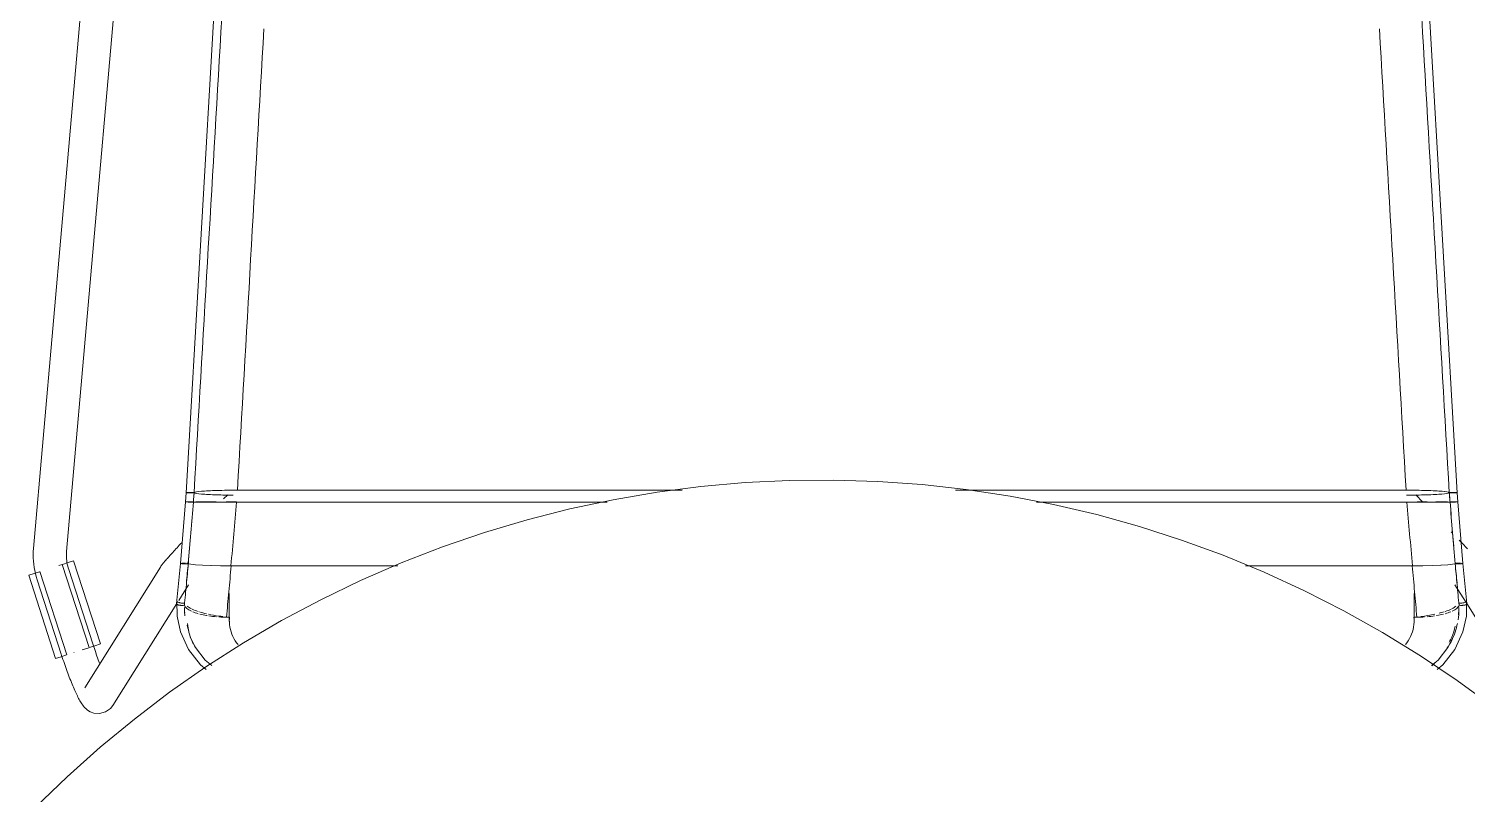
# Model space of a CAD drawing. Header units: millimetres. Extents: x 155927 to 326028, y -36033 to 97293.
# Drawn here: x 166790 to 167309, y 32157 to 32433 of the extents above; entities that cross this region are included whole.
import ezdxf

# ---------------------------------------------------------------- set-up
doc = ezdxf.new("R2010")
doc.units = ezdxf.units.MM
doc.header["$MEASUREMENT"] = 0
doc.layers.add('I-FURN', color=8, linetype='CONTINUOUS', lineweight=9)

msp = doc.modelspace()

# ---------------------------------------------------------------- linework, layer by layer
at = {"layer": 'I-FURN'}
for p, q in [((166830.76, 32688.58), (166791.81, 32245.26)), ((166803.77, 32244.21), (166841.06, 32668.71)), ((166866.24, 32597.29), (166846.96, 32265.38)), ((167286.48, 32597.29), (167305.77, 32265.38)), ((167064.68, 32269.8), (167048.7, 32269.01)), ((167080.68, 32269.95), (167064.68, 32269.8)), ((167096.67, 32269.45), (167080.68, 32269.95)), ((166846.69, 32262.02), (166846.95, 32265.38)), ((166847.02, 32265.41), (166846.96, 32265.38)), ((166846.96, 32265.38), (166847.03, 32265.35)), ((166847.21, 32265.43), (166847.02, 32265.41)), ((166847.03, 32265.35), (166847.22, 32265.33)), ((166847.5, 32265.46), (166847.21, 32265.43)), ((166847.22, 32265.33), (166847.51, 32265.3)), ((166847.88, 32265.48), (166847.5, 32265.46)), ((166847.51, 32265.3), (166847.89, 32265.29)), ((166848.34, 32265.49), (166847.88, 32265.48)), ((166847.89, 32265.29), (166848.34, 32265.27)), ((166848.83, 32265.49), (166848.34, 32265.49)), ((166848.34, 32265.27), (166848.83, 32265.27)), ((166849.32, 32265.49), (166848.83, 32265.49)), ((166848.83, 32265.27), (166849.33, 32265.27)), ((166849.79, 32265.48), (166849.32, 32265.49)), ((166849.33, 32265.27), (166849.8, 32265.28)), ((166850.68, 32265.69), (166849.79, 32265.48)), ((166849.8, 32265.28), (166850.7, 32265.07)), ((166852.43, 32265.88), (166850.68, 32265.69)), ((166850.7, 32265.07), (166852.45, 32264.88)), ((166854.93, 32266.05), (166852.43, 32265.88)), ((166852.45, 32264.88), (166854.95, 32264.72)), ((166858.06, 32266.17), (166854.93, 32266.05)), ((166854.95, 32264.72), (166858.07, 32264.59)), ((166861.63, 32266.25), (166858.06, 32266.17)), ((166858.07, 32264.59), (166861.62, 32264.51)), ((166861.92, 32264.63), (166860.45, 32263.1)), ((166861.62, 32264.51), (166863.87, 32264.49)), ((166865.41, 32266.27), (166861.63, 32266.25)), ((167025.98, 32266.27), (166865.41, 32266.27)), ((166865.41, 32266.27), (167025.98, 32266.27)), ((167016.9, 32265.53), (167001.13, 32262.83)), ((167032.77, 32267.59), (167016.9, 32265.53)), ((167048.7, 32269.01), (167032.77, 32267.59)), ((167112.63, 32268.32), (167096.67, 32269.45)), ((167128.53, 32266.55), (167112.63, 32268.32)), ((167287.31, 32266.27), (167124.72, 32266.27)), ((167124.72, 32266.27), (167287.31, 32266.27)), ((167144.35, 32264.15), (167128.53, 32266.55)), ((167291.1, 32266.25), (167287.31, 32266.27)), ((167287.42, 32264.49), (167291.11, 32264.51)), ((167293.37, 32261.96), (167290.8, 32264.63)), ((167294.66, 32266.17), (167291.1, 32266.25)), ((167291.11, 32264.51), (167294.66, 32264.59)), ((167297.79, 32266.05), (167294.66, 32266.17)), ((167294.66, 32264.59), (167297.78, 32264.72)), ((167297.78, 32264.72), (167300.27, 32264.88)), ((167300.29, 32265.88), (167297.79, 32266.05)), ((167300.27, 32264.88), (167302.02, 32265.07)), ((167302.04, 32265.69), (167300.29, 32265.88)), ((167302.02, 32265.07), (167302.93, 32265.28)), ((167302.93, 32265.48), (167302.04, 32265.69)), ((167303.4, 32265.49), (167302.93, 32265.48)), ((167302.93, 32265.28), (167303.39, 32265.27)), ((167303.39, 32265.27), (167303.89, 32265.27)), ((167303.9, 32265.49), (167303.4, 32265.49)), ((167303.89, 32265.27), (167304.38, 32265.27)), ((167304.39, 32265.49), (167303.9, 32265.49)), ((167304.38, 32265.27), (167304.83, 32265.29)), ((167304.84, 32265.48), (167304.39, 32265.49)), ((167304.83, 32265.29), (167305.22, 32265.3)), ((167305.22, 32265.46), (167304.84, 32265.48)), ((167305.51, 32265.43), (167305.22, 32265.46)), ((167305.22, 32265.3), (167305.51, 32265.33)), ((167305.7, 32265.41), (167305.51, 32265.43)), ((167305.51, 32265.33), (167305.7, 32265.35)), ((167305.77, 32265.38), (167305.7, 32265.41)), ((167305.7, 32265.35), (167305.77, 32265.38)), ((167306.04, 32262.02), (167305.77, 32265.38)), ((166846.68, 32262.02), (166844.86, 32239.82)), ((166846.75, 32262.02), (166846.68, 32262.02)), ((166846.68, 32262.02), (166846.75, 32262.02)), ((166846.75, 32262.02), (166846.69, 32262.02)), ((166846.69, 32262.02), (166846.75, 32262.02)), ((166847.23, 32262.02), (166846.94, 32262.02)), ((166846.94, 32262.02), (166847.23, 32262.02)), ((166847.62, 32262.03), (166847.23, 32262.03)), ((166847.61, 32262.01), (166847.23, 32262.02)), ((166847.23, 32262.02), (166847.61, 32262.01)), ((166847.24, 32262.03), (166847.62, 32262.03)), ((166848.07, 32262.01), (166847.61, 32262.01)), ((166847.61, 32262.01), (166848.06, 32262.01)), ((166847.62, 32262.03), (166848.07, 32262.03)), ((166848.07, 32262.03), (166847.62, 32262.03)), ((166848.06, 32262.01), (166848.55, 32262.01)), ((166848.07, 32262.03), (166848.56, 32262.03)), ((166848.56, 32262.03), (166848.07, 32262.03)), ((166848.56, 32262.01), (166848.07, 32262.01)), ((166848.55, 32262.01), (166849.05, 32262.01)), ((166848.56, 32262.03), (166849.06, 32262.03)), ((166849.06, 32262.03), (166848.56, 32262.03)), ((166849.05, 32262.01), (166848.56, 32262.01)), ((166849.52, 32262.01), (166849.05, 32262.01)), ((166849.05, 32262.01), (166849.52, 32262.01)), ((166849.06, 32262.03), (166849.53, 32262.03)), ((166849.53, 32262.03), (166849.06, 32262.03)), ((166850.41, 32262), (166849.52, 32262.01)), ((166849.52, 32262.01), (166850.41, 32262)), ((166852.15, 32261.99), (166850.41, 32262)), ((166850.41, 32262), (166852.15, 32261.99)), ((166852.17, 32262.06), (166850.42, 32262.04)), ((166850.43, 32262.04), (166852.18, 32262.06)), ((166852.15, 32261.99), (166854.66, 32261.97)), ((166854.66, 32261.97), (166852.16, 32261.99)), ((166854.67, 32262.07), (166852.17, 32262.06)), ((166852.18, 32262.06), (166854.68, 32262.07)), ((166857.79, 32261.97), (166854.66, 32261.97)), ((166854.66, 32261.97), (166857.79, 32261.97)), ((166857.8, 32262.08), (166854.67, 32262.07)), ((166854.68, 32262.07), (166857.8, 32262.08)), ((166861.36, 32261.96), (166857.79, 32261.97)), ((166857.79, 32261.97), (166861.36, 32261.96)), ((166865.13, 32262.09), (166861.35, 32262.08)), ((166861.36, 32262.08), (166865.13, 32262.09)), ((166865.15, 32261.96), (166861.36, 32261.96)), ((166861.36, 32261.96), (166865.15, 32261.96)), ((166998.89, 32261.96), (166865.15, 32261.96)), ((166865.15, 32261.96), (166998.89, 32261.96)), ((166985.48, 32259.51), (166969.98, 32255.56)), ((167001.13, 32262.83), (166985.48, 32259.51)), ((167160.06, 32261.12), (167144.35, 32264.15)), ((167287.58, 32261.96), (167153.94, 32261.96)), ((167153.94, 32261.96), (167287.58, 32261.96)), ((167175.63, 32257.46), (167160.06, 32261.12)), ((167291.36, 32261.96), (167287.58, 32261.96)), ((167287.58, 32261.96), (167291.37, 32261.96)), ((167291.37, 32262.08), (167294.92, 32262.08)), ((167294.93, 32262.08), (167291.37, 32262.08)), ((167294.93, 32261.97), (167291.37, 32261.96)), ((167291.37, 32261.96), (167294.93, 32261.97)), ((167298.06, 32261.97), (167294.93, 32261.97)), ((167294.93, 32261.97), (167298.07, 32261.97)), ((167298.05, 32262.07), (167300.55, 32262.06)), ((167300.55, 32262.06), (167298.05, 32262.07)), ((167300.57, 32261.99), (167298.06, 32261.97)), ((167298.07, 32261.97), (167300.57, 32261.99)), ((167300.55, 32262.06), (167302.3, 32262.04)), ((167302.3, 32262.04), (167300.55, 32262.06)), ((167302.31, 32262), (167300.57, 32261.99)), ((167300.57, 32261.99), (167302.32, 32262)), ((167303.2, 32262.01), (167302.31, 32262)), ((167302.32, 32262), (167303.2, 32262.01)), ((167303.2, 32262.03), (167303.67, 32262.03)), ((167303.67, 32262.03), (167303.2, 32262.03)), ((167303.67, 32262.01), (167303.2, 32262.01)), ((167303.2, 32262.01), (167303.68, 32262.01)), ((167303.67, 32262.03), (167304.16, 32262.03)), ((167304.17, 32262.03), (167303.67, 32262.03)), ((167304.17, 32262.01), (167303.67, 32262.01)), ((167303.68, 32262.01), (167304.17, 32262.01)), ((167304.16, 32262.03), (167304.65, 32262.03)), ((167304.66, 32262.03), (167304.17, 32262.03)), ((167304.66, 32262.01), (167304.17, 32262.01)), ((167304.17, 32262.01), (167304.66, 32262.01)), ((167304.65, 32262.03), (167305.1, 32262.03)), ((167305.11, 32262.03), (167304.66, 32262.03)), ((167305.11, 32262.01), (167304.66, 32262.01)), ((167304.66, 32262.01), (167305.11, 32262.01)), ((167305.1, 32262.03), (167305.49, 32262.03)), ((167305.49, 32262.03), (167305.11, 32262.03)), ((167305.49, 32262.02), (167305.11, 32262.01)), ((167305.11, 32262.01), (167305.5, 32262.02)), ((167305.49, 32262.03), (167305.78, 32262.03)), ((167305.79, 32262.03), (167305.49, 32262.03)), ((167305.79, 32262.02), (167305.49, 32262.02)), ((167305.5, 32262.02), (167305.79, 32262.02)), ((167305.78, 32262.03), (167305.97, 32262.02)), ((167305.98, 32262.02), (167305.79, 32262.03)), ((167305.97, 32262.02), (167305.79, 32262.02)), ((167305.79, 32262.02), (167305.98, 32262.02)), ((167305.97, 32262.02), (167306.04, 32262.02)), ((167306.04, 32262.02), (167305.97, 32262.02)), ((167305.98, 32262.02), (167306.04, 32262.02)), ((167306.04, 32262.02), (167305.98, 32262.02)), ((167306.04, 32262.02), (167307.87, 32239.82)), ((166969.98, 32255.56), (166954.64, 32251)), ((167191.05, 32253.18), (167175.63, 32257.46)), ((166954.64, 32251), (166939.5, 32245.83)), ((167206.28, 32248.28), (167191.05, 32253.18)), ((167304.14, 32250.78), (167303.66, 32251.28)), ((166791.73, 32244.12), (166791.7, 32242.98)), ((166791.81, 32245.26), (166791.73, 32244.12)), ((166803.72, 32243.52), (166803.76, 32244.18)), ((166803.76, 32244.18), (166803.76, 32244.21)), ((166841.72, 32243.43), (166842.07, 32243.82)), ((166842.07, 32243.82), (166842.44, 32244.23)), ((166842.44, 32244.23), (166842.82, 32244.64)), ((166842.82, 32244.64), (166843.21, 32245.06)), ((166843.21, 32245.06), (166843.62, 32245.5)), ((166843.62, 32245.5), (166844.03, 32245.94)), ((166844.03, 32245.94), (166844.45, 32246.4)), ((166844.45, 32246.4), (166844.88, 32246.86)), ((166844.88, 32246.86), (166845.32, 32247.33)), ((166939.5, 32245.83), (166924.58, 32240.06)), ((167221.31, 32242.79), (167206.28, 32248.28)), ((167306.95, 32247.81), (167306.5, 32248.29)), ((167307.4, 32247.33), (167306.95, 32247.81)), ((167307.84, 32246.86), (167307.4, 32247.33)), ((167308.27, 32246.4), (167307.84, 32246.86)), ((167308.7, 32245.94), (167308.27, 32246.4)), ((167309.11, 32245.5), (167308.7, 32245.94)), ((167309.51, 32245.06), (167309.11, 32245.5)), ((166791.7, 32242.98), (166791.72, 32241.83)), ((166791.72, 32241.83), (166791.78, 32240.69)), ((166791.78, 32240.69), (166791.88, 32239.56)), ((166791.88, 32239.56), (166792.03, 32238.42)), ((166792.03, 32238.42), (166792.23, 32237.3)), ((166800.95, 32239.08), (166802.11, 32239.45)), ((166802.21, 32239.48), (166811.9, 32209.48)), ((166802.33, 32239.52), (166804.3, 32240.16)), ((166803.7, 32242.85), (166803.72, 32243.52)), ((166803.71, 32242.19), (166803.7, 32242.85)), ((166803.75, 32241.53), (166803.71, 32242.19)), ((166803.81, 32240.87), (166803.75, 32241.53)), ((166803.9, 32240.22), (166803.81, 32240.87)), ((166804.01, 32239.56), (166803.9, 32240.22)), ((166804.15, 32238.92), (166804.01, 32239.56)), ((166804.32, 32238.28), (166804.15, 32238.92)), ((166804.3, 32240.16), (166806.25, 32240.79)), ((166815.94, 32210.78), (166806.25, 32240.79)), ((166837.61, 32238.55), (166810.3, 32194.97)), ((166837.61, 32238.55), (166837.82, 32238.88)), ((166837.82, 32238.88), (166838, 32239.13)), ((166838, 32239.13), (166838.18, 32239.36)), ((166838.18, 32239.36), (166838.35, 32239.59)), ((166838.35, 32239.59), (166838.53, 32239.81)), ((166838.53, 32239.81), (166838.72, 32240.04)), ((166838.72, 32240.04), (166838.92, 32240.28)), ((166838.92, 32240.28), (166839.14, 32240.53)), ((166839.14, 32240.53), (166839.37, 32240.8)), ((166839.37, 32240.8), (166839.61, 32241.08)), ((166839.61, 32241.08), (166839.87, 32241.37)), ((166839.87, 32241.37), (166840.14, 32241.68)), ((166840.14, 32241.68), (166840.43, 32242)), ((166840.43, 32242), (166840.73, 32242.34)), ((166840.73, 32242.34), (166841.04, 32242.69)), ((166841.04, 32242.69), (166841.37, 32243.06)), ((166841.37, 32243.06), (166841.72, 32243.43)), ((166844.85, 32239.82), (166843.43, 32225.33)), ((166844.92, 32239.85), (166844.85, 32239.82)), ((166844.85, 32239.82), (166844.92, 32239.79)), ((166844.86, 32239.82), (166844.92, 32239.85)), ((166844.93, 32239.79), (166844.86, 32239.82)), ((166845.11, 32239.87), (166844.92, 32239.85)), ((166844.92, 32239.85), (166845.11, 32239.87)), ((166844.92, 32239.79), (166845.11, 32239.77)), ((166845.4, 32239.89), (166845.11, 32239.87)), ((166845.11, 32239.87), (166845.4, 32239.89)), ((166845.11, 32239.77), (166845.41, 32239.75)), ((166845.41, 32239.75), (166845.12, 32239.77)), ((166845.78, 32239.91), (166845.4, 32239.89)), ((166845.4, 32239.89), (166845.78, 32239.91)), ((166845.41, 32239.75), (166845.79, 32239.73)), ((166845.8, 32239.73), (166845.41, 32239.75)), ((166846.23, 32239.92), (166845.78, 32239.91)), ((166845.78, 32239.91), (166846.23, 32239.92)), ((166845.79, 32239.73), (166846.24, 32239.72)), ((166846.25, 32239.72), (166845.8, 32239.73)), ((166846.72, 32239.92), (166846.23, 32239.92)), ((166846.23, 32239.92), (166846.73, 32239.92)), ((166846.24, 32239.72), (166846.74, 32239.72)), ((166846.74, 32239.72), (166846.25, 32239.72)), ((166846.74, 32239.72), (166847.23, 32239.72)), ((166847.24, 32239.72), (166846.74, 32239.72)), ((166847.69, 32239.91), (166847.22, 32239.92)), ((166847.22, 32239.92), (166847.69, 32239.91)), ((166847.23, 32239.72), (166847.7, 32239.73)), ((166847.71, 32239.73), (166847.24, 32239.72)), ((166847.7, 32239.73), (166848.6, 32239.53)), ((166848.59, 32239.54), (166847.71, 32239.73)), ((166850.31, 32239.36), (166848.59, 32239.53)), ((166848.6, 32239.53), (166850.33, 32239.36)), ((166852.77, 32239.21), (166850.33, 32239.36)), ((166850.33, 32239.36), (166852.81, 32239.21)), ((166855.84, 32239.09), (166852.81, 32239.21)), ((166852.81, 32239.21), (166855.91, 32239.09)), ((166859.35, 32239.02), (166855.91, 32239.09)), ((166855.91, 32239.09), (166859.34, 32239.02)), ((166859.44, 32239.02), (166863.2, 32238.99)), ((166863.08, 32238.99), (166859.44, 32239.02)), ((166863.2, 32238.99), (166923.32, 32238.99)), ((166923.32, 32238.99), (166863.2, 32238.99)), ((166924.58, 32240.06), (166909.9, 32233.69)), ((167236.1, 32236.69), (167221.31, 32242.79)), ((167229.4, 32238.99), (167289.52, 32238.99)), ((167289.52, 32238.99), (167229.4, 32238.99)), ((167289.52, 32238.99), (167293.28, 32239.02)), ((167293.28, 32239.02), (167289.64, 32238.99)), ((167296.82, 32239.09), (167293.38, 32239.02)), ((167293.38, 32239.02), (167296.82, 32239.09)), ((167296.82, 32239.09), (167299.91, 32239.21)), ((167299.96, 32239.21), (167296.88, 32239.09)), ((167299.91, 32239.21), (167302.39, 32239.36)), ((167302.4, 32239.36), (167299.96, 32239.21)), ((167302.39, 32239.36), (167304.13, 32239.53)), ((167304.13, 32239.53), (167302.41, 32239.36)), ((167305.02, 32239.73), (167304.13, 32239.54)), ((167304.13, 32239.53), (167305.02, 32239.73)), ((167305.02, 32239.73), (167305.49, 32239.72)), ((167305.49, 32239.72), (167305.02, 32239.73)), ((167305.5, 32239.92), (167305.03, 32239.91)), ((167305.03, 32239.91), (167305.5, 32239.92)), ((167305.49, 32239.72), (167305.99, 32239.72)), ((167305.98, 32239.72), (167305.49, 32239.72)), ((167306, 32239.92), (167305.5, 32239.92)), ((167305.5, 32239.92), (167306, 32239.92)), ((167306.47, 32239.72), (167305.98, 32239.72)), ((167305.99, 32239.72), (167306.48, 32239.72)), ((167306.49, 32239.92), (167306, 32239.92)), ((167306, 32239.92), (167306.49, 32239.92)), ((167306.93, 32239.73), (167306.47, 32239.72)), ((167306.48, 32239.72), (167306.93, 32239.73)), ((167306.94, 32239.91), (167306.49, 32239.92)), ((167306.49, 32239.92), (167306.94, 32239.91)), ((167306.93, 32239.73), (167307.32, 32239.75)), ((167307.31, 32239.75), (167306.93, 32239.73)), ((167307.61, 32239.77), (167307.31, 32239.75)), ((167307.32, 32239.89), (167307.62, 32239.87)), ((167307.32, 32239.75), (167307.61, 32239.77)), ((167307.62, 32239.87), (167307.33, 32239.89)), ((167307.61, 32239.77), (167307.8, 32239.79)), ((167307.81, 32239.85), (167307.62, 32239.87)), ((167307.62, 32239.87), (167307.8, 32239.85)), ((167307.8, 32239.85), (167307.87, 32239.82)), ((167307.87, 32239.82), (167307.8, 32239.79)), ((167307.8, 32239.79), (167307.87, 32239.82)), ((167307.87, 32239.82), (167307.81, 32239.85)), ((167307.87, 32239.82), (167309.29, 32225.33)), ((166790.1, 32235.57), (166792.05, 32236.2)), ((166799.79, 32205.57), (166790.1, 32235.57)), ((166792.05, 32236.2), (166794.02, 32236.84)), ((166792.23, 32237.3), (166792.47, 32236.18)), ((166792.47, 32236.18), (166792.75, 32235.08)), ((166792.75, 32235.08), (166793.08, 32233.98)), ((166793.08, 32233.98), (166793.1, 32233.93)), ((166793.1, 32233.93), (166801.81, 32207.12)), ((166803.83, 32206.87), (166794.14, 32236.88)), ((166804.51, 32237.64), (166804.32, 32238.28)), ((166813.22, 32210.83), (166804.51, 32237.64)), ((166909.9, 32233.69), (166895.49, 32226.74)), ((167250.64, 32230.01), (167236.1, 32236.69)), ((166844.22, 32226.51), (166847.77, 32232.18)), ((166862.5, 32228.95), (166862.5, 32219.2)), ((167264.89, 32222.75), (167250.64, 32230.01)), ((167290.23, 32219.2), (167290.23, 32228.95)), ((167304.95, 32232.18), (167308.99, 32225.74)), ((166820.47, 32188.6), (166843.5, 32225.36)), ((166843.64, 32220.76), (166843.55, 32226.22)), ((166895.49, 32226.74), (166881.37, 32219.22)), ((167309.08, 32220.76), (167309.17, 32226.22)), ((167309.22, 32225.36), (167332.26, 32188.6)), ((166844.86, 32215.11), (166843.64, 32220.76)), ((166862.55, 32220.44), (166861.51, 32220.44)), ((166881.37, 32219.22), (166867.56, 32211.15)), ((167278.85, 32214.93), (167264.89, 32222.75)), ((167291.22, 32220.44), (167290.17, 32220.44)), ((167307.87, 32215.11), (167309.08, 32220.76)), ((166847.76, 32208.8), (166844.86, 32215.11)), ((166850.33, 32209.51), (166848.42, 32213.2)), ((167292.48, 32206.56), (167278.85, 32214.93)), ((167302.39, 32209.51), (167304.3, 32213.2)), ((167304.97, 32208.8), (167307.87, 32215.11)), ((166806.31, 32207.67), (166806.43, 32207.71)), ((166809.32, 32208.65), (166811.8, 32209.45)), ((166813.99, 32210.15), (166812.02, 32209.52)), ((166813.33, 32210.5), (166813.22, 32210.83)), ((166813.56, 32209.81), (166813.33, 32210.5)), ((166813.79, 32209.12), (166813.56, 32209.81)), ((166814.02, 32208.44), (166813.79, 32209.12)), ((166815.94, 32210.78), (166813.99, 32210.15)), ((166814.25, 32207.76), (166814.02, 32208.44)), ((166814.49, 32207.08), (166814.25, 32207.76)), ((166852.09, 32203.27), (166847.76, 32208.8)), ((166853.83, 32204.94), (166850.33, 32209.51)), ((166867.56, 32211.15), (166854.08, 32202.52)), ((167298.9, 32204.94), (167302.39, 32209.51)), ((167300.63, 32203.27), (167304.97, 32208.8)), ((166801.74, 32206.2), (166799.79, 32205.57)), ((166803.71, 32206.83), (166801.74, 32206.2)), ((166801.96, 32206.67), (166801.81, 32207.12)), ((166802.2, 32205.93), (166801.96, 32206.67)), ((166802.45, 32205.19), (166802.2, 32205.93)), ((166802.7, 32204.46), (166802.45, 32205.19)), ((166802.95, 32203.73), (166802.7, 32204.46)), ((166803.2, 32203.01), (166802.95, 32203.73)), ((166803.46, 32202.29), (166803.2, 32203.01)), ((166803.71, 32201.58), (166803.46, 32202.29)), ((166814.72, 32206.42), (166814.49, 32207.08)), ((166814.96, 32205.76), (166814.72, 32206.42)), ((166815.2, 32205.11), (166814.96, 32205.76)), ((166815.43, 32204.48), (166815.2, 32205.11)), ((166815.66, 32203.85), (166815.43, 32204.48)), ((166854.08, 32202.52), (166840.96, 32193.37)), ((166854.15, 32201.63), (166852.09, 32203.27)), ((166856.17, 32202.97), (166853.83, 32204.94)), ((167305.77, 32197.65), (167292.48, 32206.56)), ((167296.55, 32202.97), (167298.9, 32204.94)), ((167298.58, 32201.63), (167300.63, 32203.27)), ((166803.96, 32200.89), (166803.71, 32201.58)), ((166804.22, 32200.2), (166803.96, 32200.89)), ((166804.47, 32199.52), (166804.22, 32200.2)), ((166804.73, 32198.85), (166804.47, 32199.52)), ((166804.98, 32198.2), (166804.73, 32198.85)), ((166805.23, 32197.56), (166804.98, 32198.2)), ((166805.48, 32196.93), (166805.23, 32197.56)), ((166805.73, 32196.32), (166805.48, 32196.93)), ((167318.69, 32188.21), (167305.77, 32197.65)), ((166805.98, 32195.73), (166805.73, 32196.32)), ((166806.23, 32195.15), (166805.98, 32195.73)), ((166806.47, 32194.59), (166806.23, 32195.15)), ((166806.71, 32194.04), (166806.47, 32194.59)), ((166806.95, 32193.52), (166806.71, 32194.04)), ((166807.18, 32193.01), (166806.95, 32193.52)), ((166807.41, 32192.51), (166807.18, 32193.01)), ((166807.65, 32192.04), (166807.41, 32192.51)), ((166807.87, 32191.58), (166807.65, 32192.04)), ((166840.96, 32193.37), (166828.22, 32183.7)), ((166808.1, 32191.14), (166807.87, 32191.58)), ((166808.33, 32190.72), (166808.1, 32191.14)), ((166808.56, 32190.31), (166808.33, 32190.72)), ((166808.8, 32189.91), (166808.56, 32190.31)), ((166809.04, 32189.52), (166808.8, 32189.91)), ((166809.3, 32189.13), (166809.04, 32189.52)), ((166809.57, 32188.74), (166809.3, 32189.13)), ((166809.89, 32188.34), (166809.57, 32188.74)), ((166810.26, 32187.91), (166809.89, 32188.34)), ((166810.72, 32187.45), (166810.26, 32187.91)), ((166811.35, 32186.93), (166810.72, 32187.45)), ((166812.26, 32186.36), (166811.35, 32186.93)), ((166819.58, 32187.48), (166817.84, 32186.25)), ((166819.58, 32187.48), (166820.47, 32188.6)), ((166813.64, 32185.84), (166812.26, 32186.36)), ((166815.62, 32185.66), (166813.64, 32185.84)), ((166817.84, 32186.25), (166815.62, 32185.66)), ((166828.22, 32183.7), (166815.87, 32173.52)), ((166815.87, 32173.52), (166803.94, 32162.86)), ((166803.94, 32162.86), (166792.45, 32151.73))]:
    msp.add_line(p, q, dxfattribs=at)
for points in [[(166849.79, 32265.48), (166853.01, 32320.88), (166859.45, 32431.65), (166865.89, 32542.24), (166869.11, 32597.48)], [(167302.93, 32265.48), (167299.71, 32320.88), (167293.27, 32431.65), (167286.83, 32542.24), (167283.61, 32597.48)], [(166865.41, 32266.27), (166868.61, 32321.8), (166871.8, 32377.33), (166875, 32432.77)], [(167277.73, 32432.77), (167280.92, 32377.3), (167284.12, 32321.8), (167287.31, 32266.27)], [(166849.8, 32265.28), (166849.2, 32265.26), (166847.7, 32265.27), (166846.95, 32265.34), (166846.95, 32265.38)], [(166849.79, 32265.48), (166849.75, 32264.9), (166849.66, 32263.75), (166849.57, 32262.59), (166849.52, 32262.01)], [(166849.8, 32265.28), (166849.75, 32264.74), (166849.66, 32263.65), (166849.57, 32262.57), (166849.53, 32262.03)], [(167302.93, 32265.48), (167302.98, 32264.9), (167303.07, 32263.75), (167303.16, 32262.59), (167303.2, 32262.01)], [(167302.93, 32265.28), (167302.97, 32264.74), (167303.06, 32263.65), (167303.15, 32262.57), (167303.2, 32262.03)], [(166847.71, 32239.73), (166848.01, 32243.44), (166848.61, 32250.86), (166849.22, 32258.3), (166849.52, 32262.01)], [(167287.58, 32261.96), (167287.92, 32258.13), (167288.27, 32254.29), (167288.61, 32250.47)], [(167305.02, 32239.73), (167304.71, 32243.44), (167304.11, 32250.86), (167303.51, 32258.3), (167303.2, 32262.01)], [(166848.9, 32254.47), (166848.94, 32254.89), (166848.97, 32255.3), (166849, 32255.71)], [(166847.69, 32239.91), (166848, 32243.56), (166848.3, 32247.21), (166848.6, 32250.86)], [(167288.61, 32250.47), (167288.95, 32246.64), (167289.3, 32242.81), (167289.64, 32238.99)], [(166847.7, 32239.73), (166847.47, 32237.2), (166846.99, 32232.17), (166846.51, 32227.22), (166846.27, 32224.77)], [(166847.69, 32239.91), (166847.46, 32237.54), (166847.22, 32235.18), (166846.99, 32232.83)], [(166863.2, 32238.99), (166862.9, 32235.86), (166862.31, 32229.61), (166861.76, 32223.47), (166861.51, 32220.44)], [(167289.52, 32238.99), (167289.83, 32235.86), (167290.42, 32229.61), (167290.96, 32223.47), (167291.22, 32220.44)], [(167305.02, 32239.73), (167305.26, 32237.2), (167305.74, 32232.17), (167306.22, 32227.22), (167306.46, 32224.77)], [(167305.05, 32239.73), (167305.28, 32237.42), (167305.51, 32235.1), (167305.74, 32232.83)], [(166843.62, 32226.08), (166843.66, 32226.03), (166843.78, 32225.94), (166844.08, 32225.81), (166844.46, 32225.69), (166844.92, 32225.59), (166845.41, 32225.53), (166845.91, 32225.5), (166846.22, 32225.5), (166846.37, 32225.51)], [(166848.82, 32222.61), (166848.12, 32222.93), (166846.98, 32223.63), (166846.41, 32224.38), (166846.27, 32224.77)], [(166846.31, 32223.94), (166846.32, 32223.29), (166846.36, 32222.64), (166846.42, 32222)], [(166846.43, 32220.89), (166846.36, 32221.67), (166846.35, 32222.45), (166846.35, 32223.24)], [(166847.28, 32224.42), (166847.69, 32224.1), (166848.21, 32223.77), (166848.85, 32223.46)], [(166849.1, 32223.35), (166849.73, 32223.05), (166850.48, 32222.77), (166851.29, 32222.51)], [(167301.45, 32222.5), (167302.26, 32222.77), (167303.07, 32223.05), (167303.63, 32223.35)], [(167303.87, 32223.46), (167304.51, 32223.77), (167304.9, 32224.09), (167305.23, 32224.41)], [(167306.42, 32223.24), (167306.41, 32221.98), (167306.31, 32220.72), (167306.13, 32219.48)], [(167306.23, 32221.26), (167306.34, 32222.15), (167306.35, 32223.05), (167306.35, 32223.95)], [(166851.25, 32221.72), (166850.52, 32221.93), (166849.88, 32222.16), (166849.28, 32222.41)], [(166851.72, 32222.35), (166852.52, 32222.1), (166853.4, 32221.88), (166854.32, 32221.66)], [(166857.79, 32220.61), (166856.88, 32220.68), (166856, 32220.78), (166855.15, 32220.91)], [(166861.51, 32220.44), (166860.55, 32220.45), (166859.62, 32220.48), (166858.71, 32220.54)], [(166862.5, 32218.92), (166862.49, 32219.43), (166862.51, 32219.93), (166862.55, 32220.44)], [(167290.17, 32220.44), (167290.22, 32219.93), (167290.24, 32219.42), (167290.23, 32218.92)], [(167294, 32220.54), (167293.09, 32220.48), (167292.17, 32220.45), (167291.22, 32220.44)], [(167292.63, 32220.67), (167294.41, 32220.88), (167296.07, 32221.17), (167297.75, 32221.51)], [(167297.57, 32220.91), (167296.72, 32220.78), (167295.85, 32220.67), (167294.94, 32220.61)], [(167299.22, 32221.85), (167299.85, 32222.01), (167300.48, 32222.18), (167301.07, 32222.35)], [(167303.46, 32222.41), (167302.87, 32222.16), (167302.21, 32221.92), (167301.47, 32221.72)], [(166847.24, 32217.53), (166847.44, 32216.8), (166847.67, 32216.08), (166847.94, 32215.38)], [(167297.96, 32204.11), (167297.53, 32203.7), (167297.08, 32203.31), (167296.61, 32202.92)]]:
    msp.add_open_spline(points, degree=3, dxfattribs=at)
for points, knots in [([(166846.95, 32265.38), (166846.95, 32265.4), (166847.09, 32265.43), (166847.48, 32265.46), (166847.87, 32265.48), (166848.33, 32265.49), (166848.82, 32265.49), (166849.32, 32265.49), (166849.64, 32265.48), (166849.79, 32265.48)], [-0.498493, -0.498493, -0.498493, -0.498493, -0.375, -0.3125, -0.25, -0.1875, -0.125, -0.0625, 0, 0, 0, 0]), ([(166849.79, 32265.48), (166850.07, 32265.62), (166851.46, 32265.83), (166854.82, 32266.05), (166857.98, 32266.18), (166861.59, 32266.26), (166864.14, 32266.27), (166865.41, 32266.27)], [-1, -1, -1, -1, -0.666667, -0.5, -0.333333, -0.166667, 0, 0, 0, 0]), ([(166863.87, 32264.49), (166861.85, 32264.5), (166858.62, 32264.56), (166854.83, 32264.71), (166851.48, 32264.93), (166850.09, 32265.14), (166849.8, 32265.28)], [-0.9335619, -0.9335619, -0.9335619, -0.9335619, -0.6666667, -0.5, -0.3333333, 0, 0, 0, 0]), ([(167287.31, 32266.27), (167288.59, 32266.27), (167291.14, 32266.26), (167294.74, 32266.18), (167297.91, 32266.05), (167301.27, 32265.83), (167302.66, 32265.62), (167302.93, 32265.48)], [-1, -1, -1, -1, -0.833333, -0.666667, -0.5, -0.333333, 0, 0, 0, 0]), ([(167302.93, 32265.28), (167302.64, 32265.14), (167301.24, 32264.93), (167297.89, 32264.71), (167294.74, 32264.58), (167291.18, 32264.51), (167288.67, 32264.49), (167287.42, 32264.49)], [-1, -1, -1, -1, -0.6666667, -0.5, -0.3333333, -0.1666667, -0.003964, -0.003964, -0.003964, -0.003964]), ([(167302.93, 32265.48), (167303.16, 32265.49), (167303.65, 32265.49), (167304.28, 32265.49), (167304.74, 32265.48), (167305.16, 32265.46), (167305.61, 32265.43), (167305.77, 32265.4), (167305.77, 32265.38)], [-1, -1, -1, -1, -0.90625, -0.8125, -0.765625, -0.71875, -0.625, -0.501507, -0.501507, -0.501507, -0.501507]), ([(167305.77, 32265.38), (167305.77, 32265.36), (167305.63, 32265.33), (167305.23, 32265.3), (167304.85, 32265.28), (167304.39, 32265.27), (167303.89, 32265.27), (167303.39, 32265.27), (167303.07, 32265.28), (167302.93, 32265.28)], [-0.5, -0.5, -0.5, -0.5, -0.375, -0.3125, -0.25, -0.1875, -0.125, -0.0625, 0, 0, 0, 0]), ([(166863.08, 32238.99), (166863.43, 32242.81), (166864.12, 32250.46), (166864.8, 32258.13), (166865.15, 32261.96)], [0, 0, 0, 0, 0.5, 0.9999999, 0.9999999, 0.9999999, 0.9999999]), ([(167304.52, 32246.02), (167304.39, 32247.67), (167303.95, 32253), (167303.5, 32258.34), (167303.2, 32262.03)], [0.2766114, 0.2766114, 0.2766114, 0.2766114, 0.5, 1, 1, 1, 1]), ([(166846.27, 32224.77), (166846.13, 32224.75), (166845.84, 32224.72), (166845.42, 32224.7), (166845.04, 32224.72), (166844.75, 32224.74), (166844.48, 32224.77), (166844.23, 32224.82), (166844.01, 32224.88), (166843.81, 32224.95), (166843.62, 32225.05), (166843.51, 32225.14), (166843.48, 32225.18)], [0, 0, 0, 0, 0.0555556, 0.1111111, 0.1666667, 0.1944444, 0.2222222, 0.2777778, 0.3055556, 0.3333333, 0.3888889, 0.4444444, 0.4444444, 0.4444444, 0.4444444]), ([(167306.46, 32224.77), (167306.31, 32224.38), (167305.75, 32223.63), (167304.62, 32222.94), (167303.94, 32222.62)], [0, 0, 0, 0, 0.1666667, 0.3309695, 0.3309695, 0.3309695, 0.3309695]), ([(167306.35, 32225.51), (167306.58, 32225.5), (167307.06, 32225.5), (167307.82, 32225.59), (167308.48, 32225.74), (167308.91, 32225.92), (167309.07, 32226.03), (167309.11, 32226.08)], [-1, -1, -1, -1, -0.90625, -0.8125, -0.71875, -0.625, -0.5625, -0.5625, -0.5625, -0.5625]), ([(167309.24, 32225.18), (167309.23, 32225.16), (167309.18, 32225.11), (167309.07, 32225.03), (167308.88, 32224.94), (167308.56, 32224.83), (167308.17, 32224.76), (167307.81, 32224.73), (167307.43, 32224.71), (167306.99, 32224.71), (167306.63, 32224.75), (167306.46, 32224.77)], [0.5555556, 0.5555556, 0.5555556, 0.5555556, 0.5833333, 0.6180556, 0.6527778, 0.7222222, 0.7916667, 0.8263889, 0.8611111, 0.9305556, 1, 1, 1, 1]), ([(166850.34, 32209.53), (166849.82, 32210.35), (166848.24, 32213.07), (166847.65, 32216.06), (166847.36, 32218.16)], [-0.4024189, -0.4024189, -0.4024189, -0.4024189, -0.3333333, -0.1789981, -0.1789981, -0.1789981, -0.1789981]), ([(166854.45, 32221.02), (166854.4, 32221.02), (166853.5, 32221.17), (166852.65, 32221.35), (166851.91, 32221.54)], [0.3259815, 0.3259815, 0.3259815, 0.3259815, 0.3333333, 0.4604968, 0.4604968, 0.4604968, 0.4604968]), ([(166854.98, 32221.51), (166856.15, 32221.25), (166857.85, 32220.93), (166859.62, 32220.74), (166860.1, 32220.69)], [-0.3333333, -0.3333333, -0.3333333, -0.3333333, -0.1666667, -0.1050682, -0.1050682, -0.1050682, -0.1050682]), ([(166865.66, 32210.55), (166864.9, 32211.45), (166862.97, 32214.45), (166862.34, 32218.05), (166862.55, 32220.44)], [0.5, 0.5, 0.5, 0.5, 0.6666667, 1, 1, 1, 1]), ([(167290.17, 32220.44), (167290.39, 32218.05), (167289.76, 32214.45), (167287.83, 32211.45), (167287.06, 32210.55)], [0, 0, 0, 0, 0.3333333, 0.5, 0.5, 0.5, 0.5]), ([(167300.8, 32221.54), (167300.06, 32221.35), (167299.21, 32221.18), (167298.33, 32221.02), (167298.28, 32221.02)], [0.5392675, 0.5392675, 0.5392675, 0.5392675, 0.6666667, 0.6737532, 0.6737532, 0.6737532, 0.6737532]), ([(167305.88, 32218.2), (167305.44, 32216.08), (167304.43, 32213), (167302.79, 32210.24), (167302.21, 32209.37)], [0.1763318, 0.1763318, 0.1763318, 0.1763318, 0.3333333, 0.408557, 0.408557, 0.408557, 0.408557]), ([(167302.93, 32211.43), (167303.26, 32212.02), (167304.29, 32213.87), (167304.78, 32215.85), (167305.01, 32217.22)], [0.6175454, 0.6175454, 0.6175454, 0.6175454, 0.6666667, 0.7702374, 0.7702374, 0.7702374, 0.7702374])]:
    msp.add_open_spline(points, degree=3, knots=knots, dxfattribs=at)

doc.saveas('drawing.dxf')
